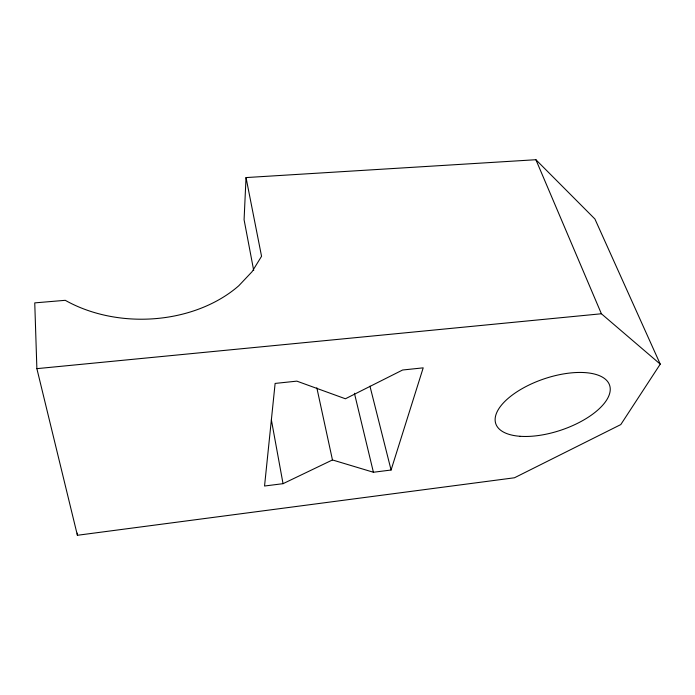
<?xml version="1.0" encoding="UTF-8"?>
<svg xmlns="http://www.w3.org/2000/svg" width="695" height="695" viewBox="0 0 695 695"><rect width="100%" height="100%" fill="white"/><g stroke="black" fill="none" stroke-linecap="round" stroke-linejoin="round"><path stroke-width="1.04" d="M246.03 177.573L261.555 256.29L252.094 271.667L238.811 285.732A125.812 92.148 -1 0 1 65.261 300.318L34.75 302.881L36.878 368.645L77.397 535.28L514.456 477.778L620.791 424.576L660.25 364.137L594.92 219.012L535.897 159.72L246.03 177.573L244.084 219.742L253.701 270.468M391.077 470.02L423.203 367.846L402.613 370.009L345.406 398.774L296.852 381.138L275.124 383.423L264.543 486.014L283.039 483.677L332.462 459.951L373.415 472.253L391.077 470.02L369.957 386.159M36.878 368.645L601.392 313.766L660.25 364.137M535.897 159.72L601.392 313.766M354.415 393.248L373.415 472.253M316.833 387.81L332.462 459.951M271.371 419.823L283.039 483.677M77.284 533.126L77.397 535.28M519.999 436.286A60.083 27.001 -18.7 0 0 610.062 391.572A60.083 27.001 -18.7 0 0 527.991 385.525A60.083 27.001 -18.7 0 0 519.999 436.286"/></g></svg>
